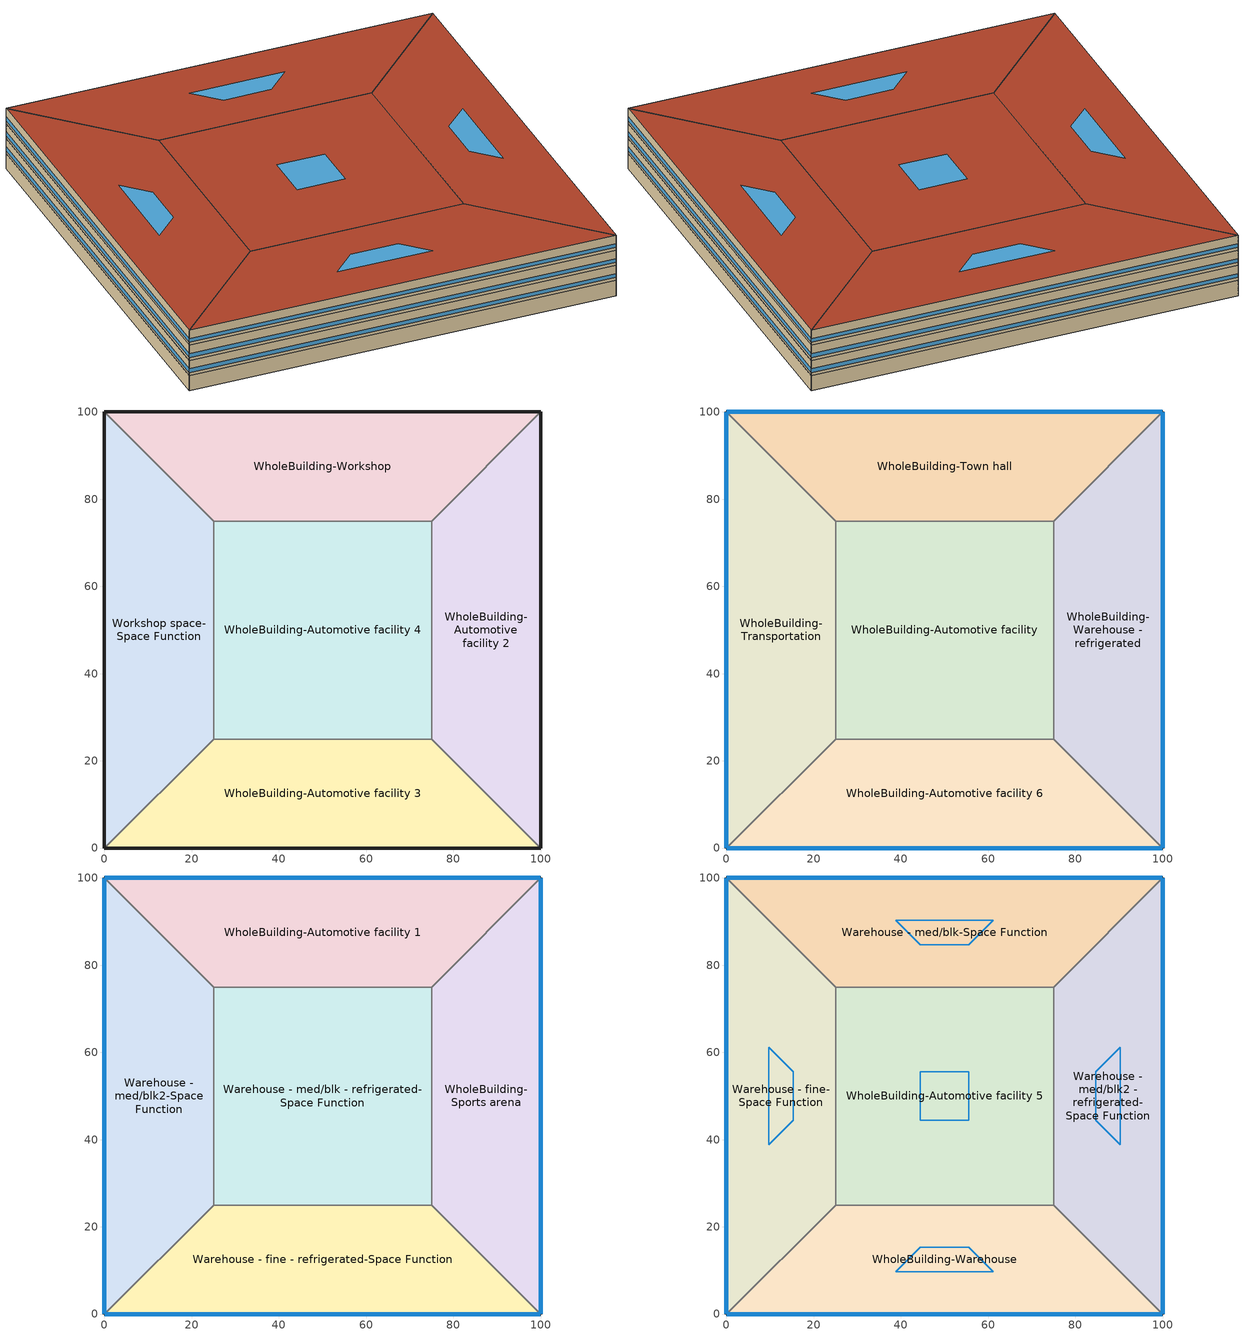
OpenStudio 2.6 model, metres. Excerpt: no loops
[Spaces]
Workshop space-Space Function
 floor ground: 0,0 0,100 25,75 25,25 z0
 wall ground: 0,100 0,0 z0:3.8
 wall to WholeBuilding-Workshop: 25,75 0,100 z0:3.8
 wall to WholeBuilding-Automotive facility 4: 25,25 25,75 z0:3.8
 wall to WholeBuilding-Automotive facility 3: 0,0 25,25 z0:3.8
WholeBuilding-Workshop
 floor ground: 0,100 100,100 75,75 25,75 z0
 wall ground: 100,100 0,100 z0:3.8
 wall to WholeBuilding-Automotive facility 2: 75,75 100,100 z0:3.8
 wall to WholeBuilding-Automotive facility 4: 25,75 75,75 z0:3.8
WholeBuilding-Automotive facility 2
 floor ground: 100,100 100,0 75,25 75,75 z0
 wall ground: 100,0 100,100 z0:3.8
 wall to WholeBuilding-Automotive facility 3: 75,25 100,0 z0:3.8
 wall to WholeBuilding-Automotive facility 4: 75,75 75,25 z0:3.8
WholeBuilding-Automotive facility 3
 floor ground: 100,0 0,0 25,25 75,25 z0
 wall ground: 0,0 100,0 z0:3.8
 wall to WholeBuilding-Automotive facility 4: 75,25 25,25 z0:3.8
WholeBuilding-Automotive facility 4
 floor ground: 25,25 25,75 75,75 75,25 z0
WholeBuilding-Transportation
 floor to Workshop space-Space Function: 0,0 0,100 25,75 25,25 z3.8
 wall outside: 0,100 0,0 z3.8:7.6
 wall to WholeBuilding-Town hall: 25,75 0,100 z3.8:7.6
 wall to WholeBuilding-Automotive facility: 25,25 25,75 z3.8:7.6
 wall to WholeBuilding-Automotive facility 6: 0,0 25,25 z3.8:7.6
 window: 0,99.97 0,0.03 z4.56:5.51
WholeBuilding-Town hall
 floor to WholeBuilding-Workshop: 0,100 100,100 75,75 25,75 z3.8
 wall outside: 100,100 0,100 z3.8:7.6
 wall to WholeBuilding-Warehouse - refrigerated: 75,75 100,100 z3.8:7.6
 wall to WholeBuilding-Automotive facility: 25,75 75,75 z3.8:7.6
 window: 99.97,100 0.03,100 z4.56:5.51
WholeBuilding-Warehouse - refrigerated
 floor to WholeBuilding-Automotive facility 2: 100,100 100,0 75,25 75,75 z3.8
 wall outside: 100,0 100,100 z3.8:7.6
 wall to WholeBuilding-Automotive facility 6: 75,25 100,0 z3.8:7.6
 wall to WholeBuilding-Automotive facility: 75,75 75,25 z3.8:7.6
 window: 100,0.03 100,99.97 z4.56:5.51
WholeBuilding-Automotive facility 6
 floor to WholeBuilding-Automotive facility 3: 100,0 0,0 25,25 75,25 z3.8
 wall outside: 0,0 100,0 z3.8:7.6
 wall to WholeBuilding-Automotive facility: 75,25 25,25 z3.8:7.6
 window: 0.03,0 99.97,0 z4.56:5.51
WholeBuilding-Automotive facility
 floor to WholeBuilding-Automotive facility 4: 25,25 25,75 75,75 75,25 z3.8
Warehouse - med/blk2-Space Function
 floor to WholeBuilding-Transportation: 0,0 0,100 25,75 25,25 z7.6
 wall outside: 0,100 0,0 z7.6:11.4
 wall to WholeBuilding-Automotive facility 1: 25,75 0,100 z7.6:11.4
 wall to Warehouse - med/blk - refrigerated-Space Function: 25,25 25,75 z7.6:11.4
 wall to Warehouse - fine - refrigerated-Space Function: 0,0 25,25 z7.6:11.4
 window: 0,99.97 0,0.03 z8.36:9.31
WholeBuilding-Automotive facility 1
 floor to WholeBuilding-Town hall: 0,100 100,100 75,75 25,75 z7.6
 wall outside: 100,100 0,100 z7.6:11.4
 wall to WholeBuilding-Sports arena: 75,75 100,100 z7.6:11.4
 wall to Warehouse - med/blk - refrigerated-Space Function: 25,75 75,75 z7.6:11.4
 window: 99.97,100 0.03,100 z8.36:9.31
WholeBuilding-Sports arena
 floor to WholeBuilding-Warehouse - refrigerated: 100,100 100,0 75,25 75,75 z7.6
 wall outside: 100,0 100,100 z7.6:11.4
 wall to Warehouse - fine - refrigerated-Space Function: 75,25 100,0 z7.6:11.4
 wall to Warehouse - med/blk - refrigerated-Space Function: 75,75 75,25 z7.6:11.4
 window: 100,0.03 100,99.97 z8.36:9.31
Warehouse - fine - refrigerated-Space Function
 floor to WholeBuilding-Automotive facility 6: 100,0 0,0 25,25 75,25 z7.6
 wall outside: 0,0 100,0 z7.6:11.4
 wall to Warehouse - med/blk - refrigerated-Space Function: 75,25 25,25 z7.6:11.4
 window: 0.03,0 99.97,0 z8.36:9.31
Warehouse - med/blk - refrigerated-Space Function
 floor to WholeBuilding-Automotive facility: 25,25 25,75 75,75 75,25 z7.6
Warehouse - fine-Space Function
 floor to Warehouse - med/blk2-Space Function: 0,0 0,100 25,75 25,25 z11.4
 wall outside: 0,100 0,0 z11.4:15.2
 wall to Warehouse - med/blk-Space Function: 25,75 0,100 z11.4:15.2
 wall to WholeBuilding-Automotive facility 5: 25,25 25,75 z11.4:15.2
 wall to WholeBuilding-Warehouse: 0,0 25,25 z11.4:15.2
 window: 0,99.97 0,0.03 z12.16:13.11
 roof outside: 25,25 25,75 0,100 0,0 z15.2
 skylight: 15.3,44.41 15.3,55.59 9.7,61.18 9.7,38.82 z15.2
Warehouse - med/blk-Space Function
 floor to WholeBuilding-Automotive facility 1: 0,100 100,100 75,75 25,75 z11.4
 wall outside: 100,100 0,100 z11.4:15.2
 wall to Warehouse - med/blk2 - refrigerated-Space Function: 75,75 100,100 z11.4:15.2
 wall to WholeBuilding-Automotive facility 5: 25,75 75,75 z11.4:15.2
 window: 99.97,100 0.03,100 z12.16:13.11
 roof outside: 25,75 75,75 100,100 0,100 z15.2
 skylight: 44.41,84.7 55.59,84.7 61.18,90.3 38.82,90.3 z15.2
Warehouse - med/blk2 - refrigerated-Space Function
 floor to WholeBuilding-Sports arena: 100,100 100,0 75,25 75,75 z11.4
 wall outside: 100,0 100,100 z11.4:15.2
 wall to WholeBuilding-Warehouse: 75,25 100,0 z11.4:15.2
 wall to WholeBuilding-Automotive facility 5: 75,75 75,25 z11.4:15.2
 window: 100,0.03 100,99.97 z12.16:13.11
 roof outside: 75,75 75,25 100,0 100,100 z15.2
 skylight: 84.7,55.59 84.7,44.41 90.3,38.82 90.3,61.18 z15.2
WholeBuilding-Warehouse
 floor to Warehouse - fine - refrigerated-Space Function: 100,0 0,0 25,25 75,25 z11.4
 wall outside: 0,0 100,0 z11.4:15.2
 wall to WholeBuilding-Automotive facility 5: 75,25 25,25 z11.4:15.2
 window: 0.03,0 99.97,0 z12.16:13.11
 roof outside: 75,25 25,25 0,0 100,0 z15.2
 skylight: 55.59,15.3 44.41,15.3 38.82,9.7 61.18,9.7 z15.2
WholeBuilding-Automotive facility 5
 floor to Warehouse - med/blk - refrigerated-Space Function: 25,25 25,75 75,75 75,25 z11.4
 roof outside: 75,25 75,75 25,75 25,25 z15.2
 skylight: 55.59,44.41 55.59,55.59 44.41,55.59 44.41,44.41 z15.2
[Schedule:Ruleset]
Name | Default Day Schedule
NECB-B-Occupancy | NECB-B-Occupancy Default
NECB-B-Lighting | NECB-B-Lighting Default
NECB-B-Electric-Equipment | NECB-B-Electric-Equipment Default
[Schedule:Day]
Clothing Schedule Summer Clothes: 24, 0, 0.5
NECB-E-Occupancy Default|Wkdy Day: 8, 0, 0, 9, 0, 0.2, 10, 0, 0.7, 14, 0, 0.9, 15, 0, 0.5, 16, 0, 0.9, 18, 0, 0.8, 19, 0, 0.2, 24, 0, 0
NECB-E-Occupancy Sat Day: 9, 0, 0, 13, 0, 0.2, 17, 0, 0.1, 24, 0, 0
NECB-E-Occupancy Sun|Hol Day; NECB-A-Occupancy Sat Day; NECB-A-Occupancy Sun|Hol Day; NECB-D-Occupancy Sat Day; NECB-D-Occupancy Sun|Hol Day: 24, 0, 0
NECB-E-Lighting Default|Wkdy Day; NECB-E-Electric-Equipment Default|Wkdy Day: 8, 0, 0.05, 9, 0, 0.4, 10, 0, 0.7, 18, 0, 0.9, 19, 0, 0.4, 24, 0, 0.05
NECB-E-Lighting Sat Day; NECB-E-Electric-Equipment Sat Day: 9, 0, 0.05, 10, 0, 0.5, 15, 0, 0.9, 16, 0, 0.7, 17, 0, 0.5, 24, 0, 0.05
NECB-E-Lighting Sun|Hol Day; NECB-E-Electric-Equipment Sun|Hol Day; NECB-A-Lighting Sat Day; NECB-A-Lighting Sun|Hol Day; NECB-D-Lighting Sat Day; NECB-D-Lighting Sun|Hol Day; NECB-D-Electric-Equipment Sat Day; NECB-D-Electric-Equipment Sun|Hol Day: 24, 0, 0.05
NECB-E-Thermostat Setpoint-Heating Default|Wkdy Day: 7, 0, 18, 8, 0, 20, 19, 0, 22, 24, 0, 18
NECB-E-Thermostat Setpoint-Heating Sat Day: 8, 0, 18, 9, 0, 20, 17, 0, 22, 24, 0, 18
NECB-E-Thermostat Setpoint-Heating Sun|Hol Day; NECB-A-Thermostat Setpoint-Heating Sat Day; NECB-A-Thermostat Setpoint-Heating Sun|Hol Day; NECB-D-Thermostat Setpoint-Heating Sat Day; NECB-D-Thermostat Setpoint-Heating Sun|Hol Day: 24, 0, 18
NECB-E-Thermostat Setpoint-Cooling Default|Wkdy Day: 7, 0, 35, 19, 0, 24, 24, 0, 35
NECB-E-Thermostat Setpoint-Cooling Sat Day: 8, 0, 35, 17, 0, 24, 24, 0, 35
NECB-E-Thermostat Setpoint-Cooling Sun|Hol Day; NECB-A-Thermostat Setpoint-Cooling Sat Day; NECB-A-Thermostat Setpoint-Cooling Sun|Hol Day; NECB-D-Thermostat Setpoint-Cooling Sat Day; NECB-D-Thermostat Setpoint-Cooling Sun|Hol Day: 24, 0, 35
NECB-A-Occupancy Default|Wkdy Day: 7, 0, 0, 8, 0, 0.1, 9, 0, 0.7, 12, 0, 0.9, 14, 0, 0.5, 17, 0, 0.9, 18, 0, 0.7, 19, 0, 0.3, 23, 0, 0.1, 24, 0, 0
NECB-A-Lighting Default|Wkdy Day: 7, 0, 0.05, 8, 0, 0.3, 9, 0, 0.8, 17, 0, 0.9, 18, 0, 0.8, 19, 0, 0.5, 21, 0, 0.3, 23, 0, 0.1, 24, 0, 0.05
NECB-A-Electric-Equipment Default|Wkdy Day: 7, 0, 0.2, 8, 0, 0.3, 9, 0, 0.8, 18, 0, 0.9, 19, 0, 0.5, 21, 0, 0.3, 24, 0, 0.2
NECB-A-Electric-Equipment Sat Day; NECB-A-Electric-Equipment Sun|Hol Day: 24, 0, 0.2
NECB-A-Thermostat Setpoint-Heating Default|Wkdy Day: 6, 0, 18, 7, 0, 20, 21, 0, 22, 24, 0, 18
NECB-A-Thermostat Setpoint-Cooling Default|Wkdy Day: 6, 0, 35, 21, 0, 24, 24, 0, 35
NECB-B-Occupancy Default; NECB-B-Occupancy Default|Wkdy Day: 1, 0, 0.3, 2, 0, 0.1, 9, 0, 0, 10, 0, 0.1, 11, 0, 0.2, 12, 0, 0.5, 13, 0, 0.9, 14, 0, 0.8, 15, 0, 0.5, 17, 0, 0.2, 18, 0, 0.3, 19, 0, 0.6, 22, 0, 0.9, 23, 0, 0.6, 24, 0, 0.4
NECB-B-Occupancy Sat Day: 1, 0, 0.5, 2, 0, 0.3, 9, 0, 0, 10, 0, 0.1, 11, 0, 0.2, 12, 0, 0.5, 13, 0, 0.9, 14, 0, 0.8, 15, 0, 0.5, 17, 0, 0.2, 18, 0, 0.3, 19, 0, 0.6, 22, 0, 0.9, 24, 0, 0.6
NECB-B-Occupancy Sun|Hol Day: 1, 0, 0.1, 2, 0, 0.3, 10, 0, 0, 11, 0, 0.1, 12, 0, 0.4, 14, 0, 0.5, 15, 0, 0.4, 18, 0, 0.2, 19, 0, 0.5, 21, 0, 0.7, 22, 0, 0.5, 23, 0, 0.3, 24, 0, 0.1
NECB-B-Lighting Default; NECB-B-Lighting Default|Wkdy Day; NECB-B-Lighting Sat Day; NECB-B-Electric-Equipment Default; NECB-B-Electric-Equipment Default|Wkdy Day; NECB-B-Electric-Equipment Sat Day: 1, 0, 0.9, 2, 0, 0.5, 9, 0, 0.1, 10, 0, 0.5, 11, 0, 0.7, 24, 0, 0.9
NECB-B-Lighting Sun|Hol Day; NECB-B-Electric-Equipment Sun|Hol Day: 2, 0, 0.5, 10, 0, 0.1, 11, 0, 0.5, 23, 0, 0.9, 24, 0, 0.5
NECB-B-Thermostat Setpoint-Heating Default|Wkdy Day; NECB-B-Thermostat Setpoint-Heating Sat Day: 2, 0, 22, 8, 0, 18, 9, 0, 20, 24, 0, 22
NECB-B-Thermostat Setpoint-Heating Sun|Hol Day: 1, 0, 18, 2, 0, 22, 9, 0, 18, 10, 0, 20, 23, 0, 22, 24, 0, 18
NECB-B-Thermostat Setpoint-Cooling Default|Wkdy Day; NECB-B-Thermostat Setpoint-Cooling Sat Day: 1, 0, 24, 8, 0, 35, 24, 0, 24
NECB-B-Thermostat Setpoint-Cooling Sun|Hol Day: 9, 0, 35, 23, 0, 24, 24, 0, 35
NECB-D-Occupancy Default|Wkdy Day: 8, 0, 0, 9, 0, 0.1, 12, 0, 0.9, 16, 0, 0.8, 17, 0, 0.5, 18, 0, 0.2, 19, 0, 0.1, 22, 0, 0.3, 23, 0, 0.1, 24, 0, 0
NECB-D-Lighting Default|Wkdy Day; NECB-D-Electric-Equipment Default|Wkdy Day: 8, 0, 0.05, 9, 0, 0.3, 16, 0, 0.9, 17, 0, 0.7, 19, 0, 0.5, 22, 0, 0.7, 23, 0, 0.3, 24, 0, 0.05
NECB-D-Thermostat Setpoint-Heating Default|Wkdy Day: 7, 0, 18, 8, 0, 20, 23, 0, 22, 24, 0, 18
NECB-D-Thermostat Setpoint-Cooling Default|Wkdy Day: 7, 0, 35, 23, 0, 24, 24, 0, 35
NECB-H-Occupancy Default|Wkdy Day; NECB-H-Occupancy Sat Day; NECB-H-Occupancy Sun|Hol Day; NECB-H-Lighting Default|Wkdy Day; NECB-H-Lighting Sat Day; NECB-H-Lighting Sun|Hol Day; NECB-H-Electric-Equipment Default|Wkdy Day; NECB-H-Electric-Equipment Sat Day; NECB-H-Electric-Equipment Sun|Hol Day: 24, 0, 0.9
NECB-H-Thermostat Setpoint-Heating Default|Wkdy Day; NECB-H-Thermostat Setpoint-Heating Sat Day; NECB-H-Thermostat Setpoint-Heating Sun|Hol Day: 1, 0, 22, 7, 0, 18, 8, 0, 20, 24, 0, 22
NECB-H-Thermostat Setpoint-Cooling Default|Wkdy Day; NECB-H-Thermostat Setpoint-Cooling Sat Day; NECB-H-Thermostat Setpoint-Cooling Sun|Hol Day: 24, 0, 24
[Schedule:Rule] Date Specification Type=DateRange; Start Month=1; Start Day=1; End Month=12; End Day=31
Name | Schedule Ruleset | Rule Order | Day Schedule | Apply Monday | Apply Tuesday | Apply Wednesday | Apply Thursday | Apply Friday | Apply Saturday | Apply Sunday
Schedule Rule 32 | NECB-B-Occupancy | 2 | NECB-B-Occupancy Default|Wkdy Day | Yes | Yes | Yes | Yes | Yes
Schedule Rule 33 | NECB-B-Occupancy | 1 | NECB-B-Occupancy Sat Day |  |  |  |  |  | Yes
Schedule Rule 34 | NECB-B-Occupancy | 0 | NECB-B-Occupancy Sun|Hol Day |  |  |  |  |  |  | Yes
Schedule Rule 35 | NECB-B-Lighting | 2 | NECB-B-Lighting Default|Wkdy Day | Yes | Yes | Yes | Yes | Yes
Schedule Rule 36 | NECB-B-Lighting | 1 | NECB-B-Lighting Sat Day |  |  |  |  |  | Yes
Schedule Rule 37 | NECB-B-Lighting | 0 | NECB-B-Lighting Sun|Hol Day |  |  |  |  |  |  | Yes
Schedule Rule 38 | NECB-B-Electric-Equipment | 2 | NECB-B-Electric-Equipment Default|Wkdy Day | Yes | Yes | Yes | Yes | Yes
Schedule Rule 39 | NECB-B-Electric-Equipment | 1 | NECB-B-Electric-Equipment Sat Day |  |  |  |  |  | Yes
Schedule Rule 40 | NECB-B-Electric-Equipment | 0 | NECB-B-Electric-Equipment Sun|Hol Day |  |  |  |  |  |  | Yes
